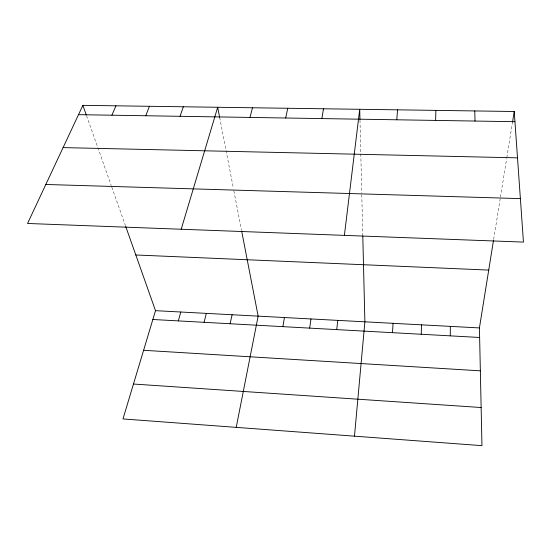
<?xml version="1.0" encoding="UTF-8"?>
<svg xmlns="http://www.w3.org/2000/svg" width="551" height="551" viewBox="0 0 551 551"><rect width="100%" height="100%" fill="white"/><g stroke="black" fill="none" stroke-linecap="round" stroke-linejoin="round"><path stroke-width="0.41" stroke-dasharray="2.75 2.07" d="M493.668 239.368L500.198 198.78M500.46 197.113L506.672 158.516M506.81 157.676L512.347 123.217M86.562 115.765L111.254 185.577M111.819 187.175L125.435 225.655M219.642 117.391L233.383 188.346M233.865 190.832L241.558 230.518M359.975 120.208L361.745 192.974M361.787 194.661L362.772 235.043"/><path stroke-width="0.83" d="M450.27 335.855L450.339 326.378M435.621 120.421L435.889 110.386M421.226 334.257L421.556 324.842M392.484 332.68L393.077 323.327M396.796 119.794L397.533 109.835M354.479 436.165L364.886 321.825L362.792 235.89M336.716 329.608L337.804 320.379M344.389 235.373L359.707 109.298L359.955 119.367M309.662 328.12L310.984 318.953M125.711 226.44L155.506 310.668L122.983 418.939L481.96 445.656L479.425 327.928L493.531 240.195M512.485 122.377L514.235 111.502L82.877 105.344L27.55 223.472L523.45 242.096L514.235 111.502M321.86 118.589L323.492 108.781M282.877 326.647L284.433 317.534M236.214 427.362L258.144 316.136L241.717 231.344M285.693 118.004L287.753 108.271M230.098 323.747L232.109 314.745M204.097 322.314L206.322 313.374M250.016 117.432L252.489 107.769M178.345 320.902L180.79 312.011M181.203 229.244L217.679 107.266L219.642 117.391M180.06 116.309L183.325 106.777M145.767 115.758L149.411 106.295M111.922 115.207L115.93 105.82M78.504 114.67L514.951 121.695M63.083 147.606L517.506 157.855M45.816 184.475L520.378 198.622M135.801 254.975L488.723 270.086M155.506 310.668L479.425 327.928M152.847 319.497L479.625 337.474M143.597 350.291L480.348 370.83M133.466 384.033L481.14 407.526M82.877 105.344L86.28 114.966M474.783 110.937L475.003 121.055"/></g></svg>
